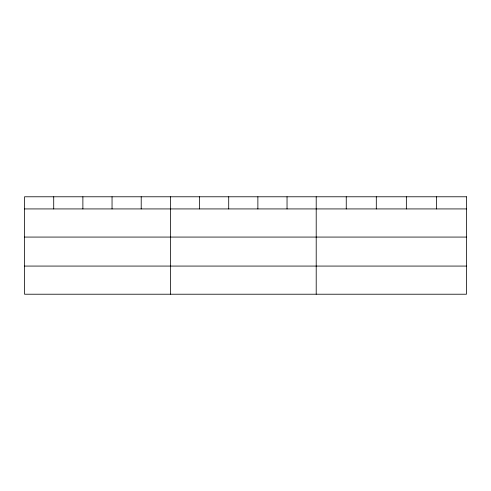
<?xml version="1.0" encoding="UTF-8"?>
<svg xmlns="http://www.w3.org/2000/svg" width="491" height="491" viewBox="0 0 491 491"><rect width="100%" height="100%" fill="white"/><g stroke="black" fill="none" stroke-linecap="round" stroke-linejoin="round"><path stroke-width="0.74" d="M24.55 208.927L466.45 208.927M24.55 237.073L466.45 237.073M24.55 266.073L466.45 266.073M436.401 196.781L436.401 208.927M406.352 196.781L406.352 208.927M376.302 196.781L376.302 208.927M346.253 196.781L346.253 208.927M316.204 196.781L316.204 294.219M287.039 196.781L287.039 208.927M257.873 196.781L257.873 208.927M228.708 196.781L228.708 208.927M199.542 196.781L199.542 208.927M170.377 196.781L170.377 294.219M141.212 196.781L141.212 208.927M112.046 196.781L112.046 208.927M82.881 196.781L82.881 208.927M53.715 196.781L53.715 208.927M466.45 196.781L24.55 196.781L24.55 294.219L466.45 294.219L466.45 196.781"/></g></svg>
